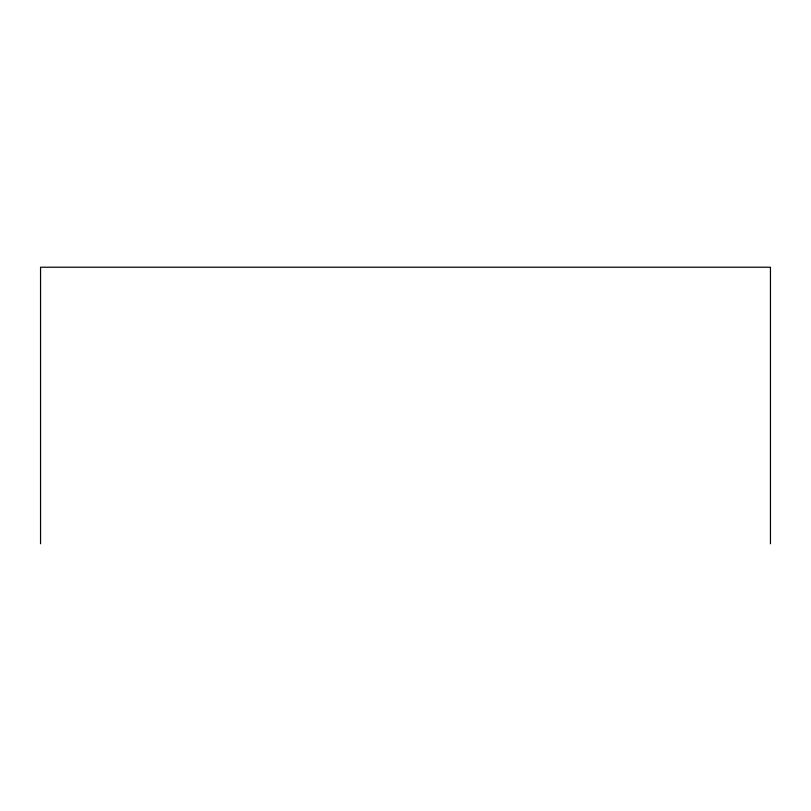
<?xml version="1.0" encoding="UTF-8"?>
<svg xmlns="http://www.w3.org/2000/svg" width="811" height="811" viewBox="0 0 811 811"><rect width="100%" height="100%" fill="white"/><g stroke="black" fill="none" stroke-linecap="round" stroke-linejoin="round"><path stroke-width="1.22" d="M770.45 543.775L770.45 267.224L40.55 267.224L40.55 543.775"/></g></svg>
